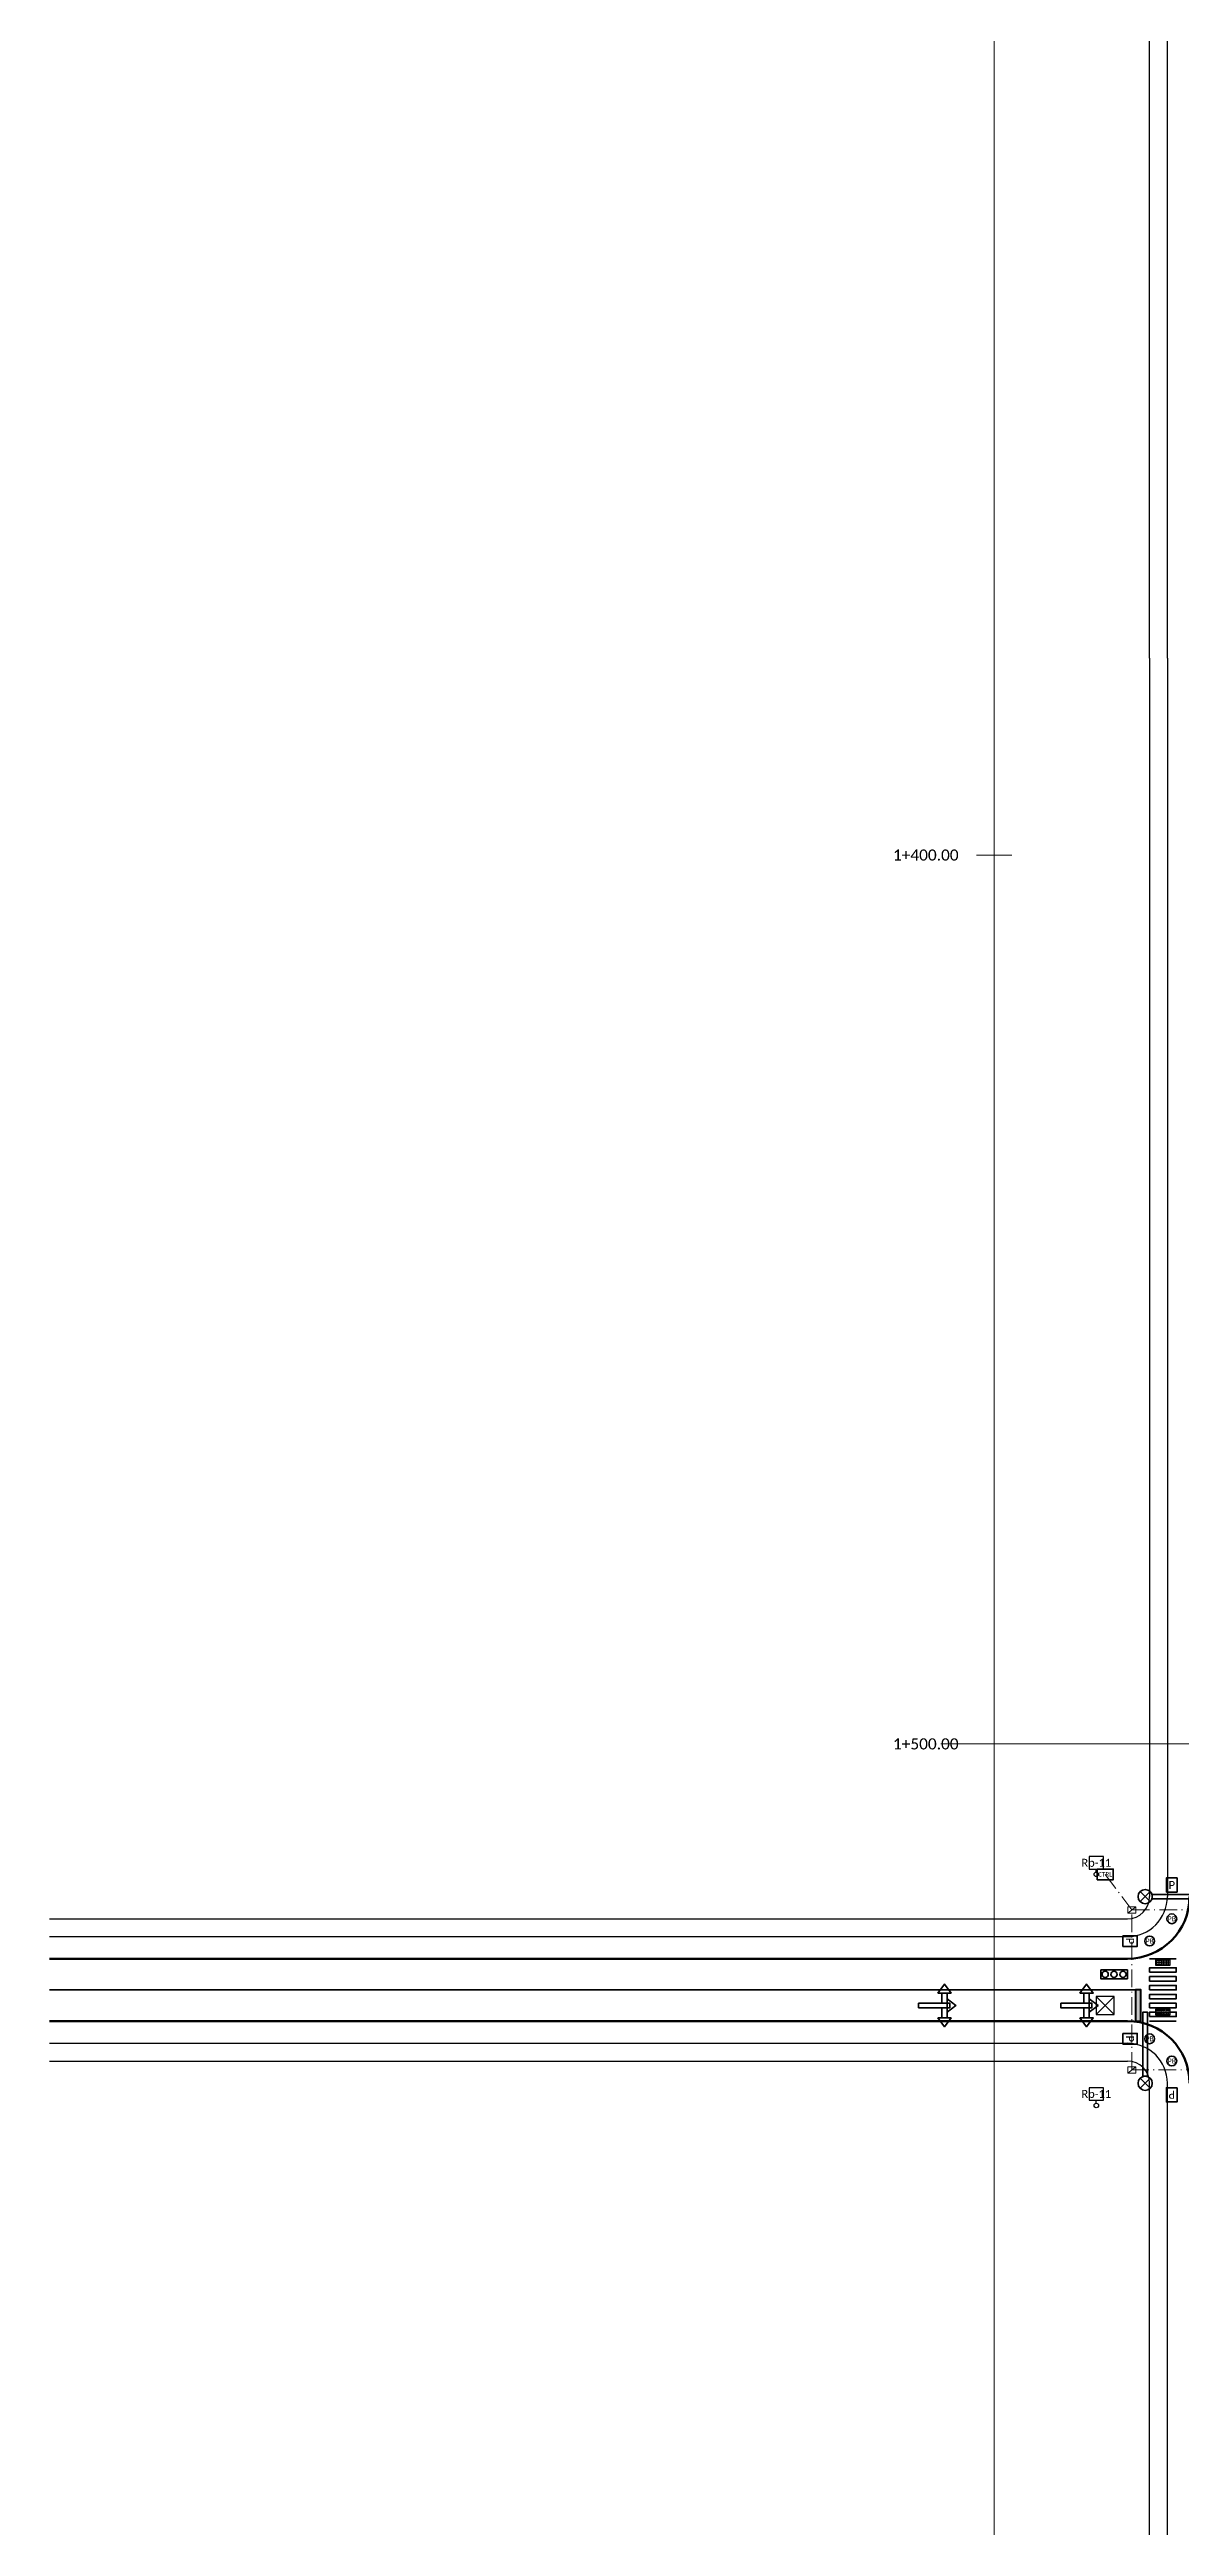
# Model space of a CAD drawing. Header units: metres. Extents: x -175 to 175, y -2157 to 95.
# Drawn here: x -139.8 to -12.5, y -1588 to -1309.4 of the extents above; entities that cross this region are included whole.
import ezdxf
from ezdxf.enums import TextEntityAlignment as Align

# ---------------------------------------------------------------- set-up
doc = ezdxf.new("R2010")
doc.units = ezdxf.units.M
doc.linetypes.add('UG_CONDUIT', pattern=[3, 2, -0.5, 0, -0.5])
for name, color, linetype, lineweight in [('C-ANNO', 7, 'CONTINUOUS', 18), ('C-CURB', 2, 'CONTINUOUS', 50), ('C-DIMS', 4, 'CONTINUOUS', 18), ('C-MARK', 7, 'CONTINUOUS', 35), ('C-MARK-STOP', 7, 'CONTINUOUS', 40), ('C-MARK-YELW', 2, 'CONTINUOUS', 35), ('C-PED', 3, 'CONTINUOUS', 25), ('C-ROAD', 7, 'CONTINUOUS', 50), ('C-SGNL', 1, 'CONTINUOUS', 35), ('C-SGNL-DET', 40, 'CONTINUOUS', 25), ('C-SGNL-UG', 30, 'UG_CONDUIT', 18), ('C-SIGN', 30, 'CONTINUOUS', 25)]:
    doc.layers.add(name, color=color, linetype=linetype, lineweight=lineweight)
doc.styles.add('ANNO', font='calibri.ttf')

# ---------------------------------------------------------------- blocks, each defined once
blk = doc.blocks.new('INT-129')
at = {"layer": 'C-PED'}
for points in [[(-16, -139.83), (-16, -22.5)], [(-14, -139.83), (-14, -22.5)]]:
    blk.add_lwpolyline(points, dxfattribs=at)
blk = doc.blocks.new('ARROW-LTR')
for points in [[(-1.4, 2.15), (-2.4, 2.9), (-1.4, 3.65)], [(-0.25, 2.6), (-1.4, 2.6), (-1.4, 3.2), (-0.25, 3.2)], [(-0.75, 3.2), (0.75, 3.2), (0, 4.2)], [(-0.25, 0), (0.25, 0), (0.25, 3.5), (-0.25, 3.5)], [(0.25, 2.6), (1.4, 2.6), (1.4, 3.2), (0.25, 3.2)], [(1.4, 2.15), (2.4, 2.9), (1.4, 3.65)]]:
    blk.add_lwpolyline(points, close=True)
blk = doc.blocks.new('SIG-MASTARM')
for p, q in [((-0.57, -0.57), (0.57, 0.57)), ((-0.57, 0.57), (0.57, -0.57))]:
    blk.add_line(p, q)
blk.add_lwpolyline([(0.8, 0.25), (8, 0.25), (8, -0.25), (0.8, -0.25)], close=True)
blk.add_circle((0, 0), 0.8)
blk = doc.blocks.new('SIG-3SEC')
blk.add_lwpolyline([(-0.5, 0), (0.5, 0), (0.5, 3), (-0.5, 3)], close=True)
for centre in [(0, 2.5), (0, 1.5), (0, 0.5)]:
    blk.add_circle(centre, 0.35)
blk = doc.blocks.new('SIG-PED')
blk.add_lwpolyline([(-0.6, 0), (0.6, 0), (0.6, 1.6), (-0.6, 1.6)], close=True)
at = {"style": 'ANNO'}
blk.add_text('P', height=0.9, dxfattribs=at).set_placement((0, 0.8), align=Align.MIDDLE_CENTER)
blk = doc.blocks.new('SIG-PB')
blk.add_circle((0, 0), 0.55)
at = {"style": 'ANNO'}
blk.add_text('PB', height=0.55, dxfattribs=at).set_placement((0, 0), align=Align.MIDDLE_CENTER)
blk = doc.blocks.new('CURB-RAMP-TWSI')
blk.add_lwpolyline([(0, 0), (1.65, 0), (1.65, 0.61), (0, 0.61)], close=True)
for centre in [(0.1, 0.49), (0.1, 0.3), (0.1, 0.11), (0.29, 0.49), (0.29, 0.3), (0.29, 0.11), (0.48, 0.49), (0.48, 0.3), (0.48, 0.11), (0.67, 0.49), (0.67, 0.3), (0.67, 0.11), (0.86, 0.49), (0.86, 0.3), (0.86, 0.11), (1.05, 0.49), (1.05, 0.3), (1.05, 0.11), (1.24, 0.49), (1.24, 0.3), (1.24, 0.11), (1.43, 0.49), (1.43, 0.3), (1.43, 0.11)]:
    blk.add_circle(centre, 0.045)
blk = doc.blocks.new('SIG-JB')
blk.add_line((-0.45, -0.35), (0.45, 0.35))
blk.add_lwpolyline([(-0.45, -0.35), (0.45, -0.35), (0.45, 0.35), (-0.45, 0.35)], close=True)
blk = doc.blocks.new('SIG-CABINET')
blk.add_lwpolyline([(-0.9, -0.6), (0.9, -0.6), (0.9, 0.6), (-0.9, 0.6)], close=True)
at = {"style": 'ANNO'}
blk.add_text('CTRL', height=0.5, dxfattribs=at).set_placement((0, 0), align=Align.MIDDLE_CENTER)
blk = doc.blocks.new('DET-LOOP')
for p, q in [((-1, -1), (1, 1)), ((-1, 1), (1, -1))]:
    blk.add_line(p, q)
blk.add_lwpolyline([(-1, -1), (1, -1), (1, 1), (-1, 1)], close=True)
blk = doc.blocks.new('SIGN-POST')
blk.add_line((0, 0.25), (0, 0.6))
blk.add_lwpolyline([(-0.8, 0.6), (0.8, 0.6), (0.8, 2), (-0.8, 2)], close=True)
blk.add_circle((0, 0), 0.25)
at = {"style": 'ANNO'}
blk.add_attdef('CODE', text='', height=0.9, dxfattribs=at).set_placement((0, 1.3), align=Align.MIDDLE_CENTER)
blk = doc.blocks.new('INT-2177')
at = {"layer": 'C-MARK-STOP'}
blk.add_hatch(color=7, dxfattribs=at).paths.add_polyline_path([(-17.6, -3.5), (-17, -3.5), (-17, 0), (-17.6, 0)])
at = {"layer": 'C-CURB'}
for points in [[(-139.83, 3.5), (-18.5, 3.5)], [(-139.83, -3.5), (-18.5, -3.5)]]:
    blk.add_lwpolyline(points, dxfattribs=at)
for centre, start, end in [((-18.5, 10.5), 270, 360), ((-18.5, -10.5), 0, 90)]:
    blk.add_arc(centre, 7, start, end, dxfattribs=at)
at = {"layer": 'C-MARK'}
for points in [[(-16, 3.5), (-13, 3.5)], [(-16, -3.5), (-13, -3.5)]]:
    blk.add_lwpolyline(points, dxfattribs=at)
for points in [[(-16, 2), (-13, 2), (-13, 2.5), (-16, 2.5)], [(-16, 1), (-13, 1), (-13, 1.5), (-16, 1.5)], [(-16, 0), (-13, 0), (-13, 0.5), (-16, 0.5)], [(-16, -1), (-13, -1), (-13, -0.5), (-16, -0.5)], [(-16, -2), (-13, -2), (-13, -1.5), (-16, -1.5)], [(-16, -3), (-13, -3), (-13, -2.5), (-16, -2.5)]]:
    blk.add_lwpolyline(points, close=True, dxfattribs=at)
at = {"layer": 'C-MARK-STOP'}
blk.add_lwpolyline([(-17.6, -3.5), (-17, -3.5), (-17, 0), (-17.6, 0)], close=True, dxfattribs=at)
at = {"layer": 'C-MARK-YELW'}
blk.add_lwpolyline([(-139.83, 0), (-17.6, 0)], dxfattribs=at)
at = {"layer": 'C-PED'}
for points in [[(-16, 139.83), (-16, 10.5)], [(-14, 139.83), (-14, 10.5)], [(-139.83, 8), (-18.5, 8)], [(-139.83, 6), (-18.5, 6)], [(-139.83, -6), (-18.5, -6)], [(-139.83, -8), (-18.5, -8)], [(-16, -139.83), (-16, -10.5)], [(-14, -139.83), (-14, -10.5)]]:
    blk.add_lwpolyline(points, dxfattribs=at)
for centre, radius, start, end in [((-18.5, 10.5), 4.5, 270, 360), ((-18.5, 10.5), 2.5, 270, 360), ((-18.5, -10.5), 4.5, 0, 90), ((-18.5, -10.5), 2.5, 0, 90)]:
    blk.add_arc(centre, radius, start, end, dxfattribs=at)
at = {"layer": 'C-SGNL-UG'}
for points in [[(-21, 13), (-18, 9)], [(-18, 9), (18, 9), (18, -9), (-18, -9), (-18, 9)]]:
    blk.add_lwpolyline(points, dxfattribs=at)
at = {"layer": 'C-MARK', "rotation": 270}
for p in [(-42, -1.75), (-26, -1.75)]:
    blk.add_blockref('ARROW-LTR', p, dxfattribs=at)
at = {"layer": 'C-PED'}
for p in [(-15.32, 2.79), (-15.32, -2.79)]:
    blk.add_blockref('CURB-RAMP-TWSI', p, dxfattribs=at)
at = {"layer": 'C-SGNL'}
for name, p in [('SIG-CABINET', (-21, 13)), ('SIG-MASTARM', (-16.5, 10.5)), ('SIG-PED', (-13.5, 11)), ('SIG-PB', (-13.5, 8)), ('SIG-PB', (-16, 5.5)), ('SIG-PB', (-16, -5.5)), ('SIG-PB', (-13.5, -8))]:
    blk.add_blockref(name, p, dxfattribs=at)
for name, p, rotation in [('SIG-PED', (-19, 5.5), 270), ('SIG-3SEC', (-21.5, 1.75), 270), ('SIG-MASTARM', (-16.5, -10.5), 90), ('SIG-PED', (-19, -5.5), 270), ('SIG-PED', (-13.5, -11), 180)]:
    blk.add_blockref(name, p, dxfattribs=dict(at, rotation=rotation))
at = {"layer": 'C-SGNL-DET'}
blk.add_blockref('DET-LOOP', (-21, -1.75), dxfattribs=at)
at = {"layer": 'C-SGNL-UG'}
for p in [(-18, 9), (-18, -9)]:
    blk.add_blockref('SIG-JB', p, dxfattribs=at)
at = {"layer": 'C-SIGN'}
for p in [(-22, 13), (-22, -13)]:
    blk.add_blockref('SIGN-POST', p, dxfattribs=at).add_auto_attribs({'CODE': 'Rb-11'})

msp = doc.modelspace()

# ---------------------------------------------------------------- linework, layer by layer
at = {"layer": 'C-ANNO'}
for points in [[(-33.5, 20), (-33.5, -2082.1)], [(-35.5, -1400), (-31.5, -1400)], [(-35.5, -1500), (-31.5, -1500)]]:
    msp.add_lwpolyline(points, dxfattribs=at)
at = {"layer": 'C-DIMS'}
msp.add_lwpolyline([(-39.5, -1500), (41.5, -1500)], dxfattribs=at)
at = {"layer": 'C-PED'}
for points in [[(-16, -1377.86), (-16, -1387.86)], [(-14, -1377.86), (-14, -1387.86)]]:
    msp.add_lwpolyline(points, dxfattribs=at)

# ---------------------------------------------------------------- block references
at = {"layer": 'C-ROAD'}
for name, p in [('INT-129', (0, -1238.03)), ('INT-2177', (0, -1527.68))]:
    msp.add_blockref(name, p, dxfattribs=at)

# ---------------------------------------------------------------- texts
at = {"layer": 'C-ANNO', "style": 'ANNO'}
for s, p in [('1+400.00', (-37.5, -1400)), ('1+500.00', (-37.5, -1500))]:
    msp.add_text(s, height=1.25, dxfattribs=at).set_placement(p, align=Align.MIDDLE_RIGHT)

doc.saveas('drawing.dxf')
